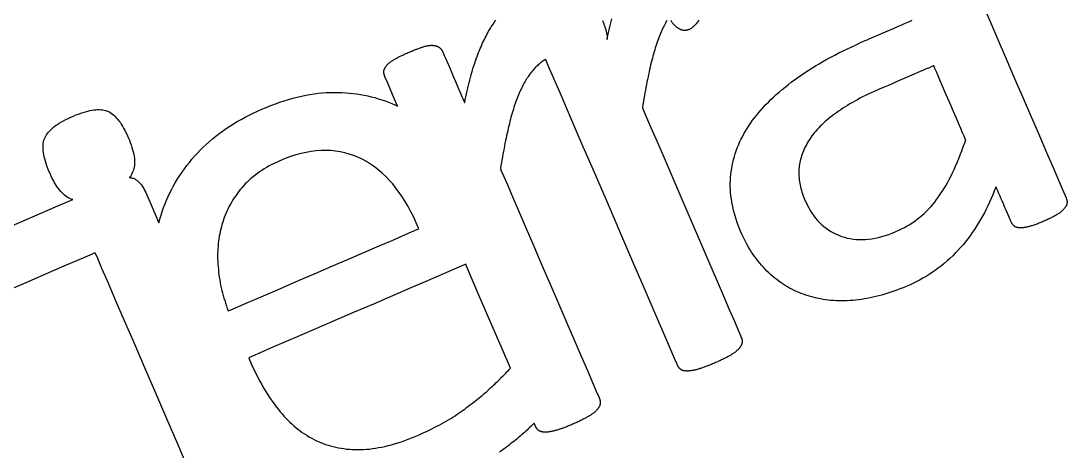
# Model space of a CAD drawing. Header units: millimetres. Extents: x 47 to 159, y 49 to 299.
# Drawn here: x 119.08 to 133.08, y 230.83 to 236.58 of the extents above; entities that cross this region are included whole.
import ezdxf

# ---------------------------------------------------------------- set-up
doc = ezdxf.new("R2010")
doc.units = ezdxf.units.MM

# ---------------------------------------------------------------- blocks, each defined once
blk = doc.blocks.new('angel 01')
for points in [[(9.291, 187.995), (9.386, 187.773), (9.491, 187.53), (9.601, 187.274), (9.715, 187.01), (9.829, 186.746), (9.94, 186.488), (10.046, 186.243), (10.143, 186.017), (10.229, 185.817), (10.301, 185.65), (10.356, 185.523), (10.391, 185.442), (10.403, 185.413), (10.406, 185.406), (10.409, 185.399), (10.411, 185.392), (10.413, 185.386), (10.414, 185.379), (10.415, 185.373), (10.416, 185.366), (10.416, 185.36), (10.416, 185.353), (10.416, 185.347), (10.415, 185.341), (10.414, 185.335), (10.413, 185.329), (10.412, 185.323), (10.41, 185.318), (10.407, 185.312), (10.404, 185.306), (10.401, 185.301), (10.398, 185.295), (10.395, 185.29), (10.391, 185.284), (10.387, 185.279), (10.382, 185.273), (10.378, 185.268), (10.373, 185.263), (10.368, 185.257), (10.363, 185.252), (10.358, 185.246), (10.352, 185.241), (10.346, 185.236), (10.34, 185.23), (10.333, 185.225), (10.327, 185.22), (10.32, 185.214), (10.313, 185.209), (10.305, 185.204), (10.298, 185.199), (10.289, 185.193), (10.281, 185.188), (10.271, 185.182), (10.262, 185.176), (10.252, 185.171), (10.241, 185.165), (10.23, 185.159), (10.219, 185.153), (10.207, 185.147), (10.194, 185.141), (10.181, 185.134), (10.168, 185.128), (10.154, 185.122), (10.14, 185.115), (10.125, 185.108), (10.11, 185.102), (10.094, 185.095), (10.079, 185.089), (10.065, 185.083), (10.051, 185.077), (10.037, 185.072), (10.023, 185.066), (10.01, 185.061), (9.997, 185.056), (9.984, 185.052), (9.971, 185.048), (9.959, 185.043), (9.947, 185.04), (9.936, 185.036), (9.925, 185.033), (9.914, 185.03), (9.903, 185.027), (9.893, 185.024), (9.883, 185.022), (9.873, 185.02), (9.864, 185.018), (9.854, 185.016), (9.845, 185.015), (9.836, 185.014), (9.828, 185.012), (9.82, 185.012), (9.812, 185.011), (9.804, 185.011), (9.796, 185.011), (9.789, 185.011), (9.782, 185.011), (9.775, 185.011), (9.768, 185.012), (9.762, 185.013), (9.755, 185.014), (9.749, 185.016), (9.744, 185.017), (9.738, 185.019), (9.733, 185.021), (9.727, 185.024), (9.722, 185.026), (9.717, 185.029), (9.713, 185.033), (9.708, 185.036), (9.703, 185.04), (9.699, 185.044), (9.695, 185.049), (9.691, 185.054), (9.687, 185.059), (9.683, 185.064), (9.679, 185.07), (9.676, 185.076), (9.672, 185.082), (9.669, 185.089), (9.666, 185.095), (9.664, 185.1), (9.659, 185.112), (9.651, 185.131), (9.64, 185.155), (9.628, 185.185), (9.613, 185.218), (9.597, 185.255), (9.581, 185.293), (9.564, 185.332), (9.547, 185.371), (9.531, 185.409), (9.515, 185.445), (9.501, 185.478), (9.489, 185.507), (9.478, 185.531), (9.471, 185.549), (9.466, 185.56), (9.462, 185.554), (9.443, 185.503), (9.423, 185.453), (9.402, 185.403), (9.38, 185.354), (9.358, 185.306), (9.335, 185.259), (9.31, 185.212), (9.286, 185.166), (9.26, 185.121), (9.233, 185.077), (9.206, 185.033), (9.177, 184.99), (9.148, 184.948), (9.118, 184.906), (9.088, 184.865), (9.056, 184.825), (9.024, 184.786), (8.99, 184.747), (8.956, 184.709), (8.921, 184.673), (8.886, 184.637), (8.849, 184.602), (8.812, 184.569), (8.774, 184.536), (8.736, 184.504), (8.696, 184.474), (8.656, 184.444), (8.615, 184.416), (8.573, 184.388), (8.531, 184.362), (8.487, 184.337), (8.443, 184.312), (8.398, 184.289), (8.353, 184.266), (8.306, 184.245), (8.262, 184.226), (8.221, 184.209), (8.18, 184.193), (8.139, 184.177), (8.099, 184.163), (8.058, 184.149), (8.018, 184.136), (7.978, 184.124), (7.938, 184.112), (7.898, 184.101), (7.859, 184.092), (7.819, 184.083), (7.78, 184.074), (7.741, 184.067), (7.703, 184.06), (7.664, 184.054), (7.626, 184.049), (7.587, 184.045), (7.549, 184.041), (7.512, 184.038), (7.474, 184.036), (7.437, 184.035), (7.4, 184.035), (7.364, 184.035), (7.328, 184.036), (7.292, 184.038), (7.256, 184.041), (7.221, 184.044), (7.186, 184.049), (7.152, 184.054), (7.118, 184.06), (7.084, 184.066), (7.05, 184.074), (7.017, 184.082), (6.984, 184.091), (6.952, 184.1), (6.919, 184.111), (6.888, 184.122), (6.856, 184.134), (6.825, 184.147), (6.794, 184.16), (6.764, 184.175), (6.734, 184.19), (6.704, 184.206), (6.674, 184.223), (6.646, 184.24), (6.617, 184.258), (6.589, 184.277), (6.561, 184.297), (6.533, 184.318), (6.506, 184.339), (6.479, 184.361), (6.453, 184.384), (6.427, 184.407), (6.401, 184.432), (6.376, 184.457), (6.352, 184.483), (6.328, 184.51), (6.304, 184.537), (6.281, 184.566), (6.259, 184.595), (6.237, 184.625), (6.216, 184.655), (6.195, 184.687), (6.175, 184.719), (6.155, 184.752), (6.136, 184.785), (6.117, 184.82), (6.099, 184.855), (6.081, 184.891), (6.064, 184.928), (6.047, 184.967), (6.029, 185.011), (6.012, 185.055), (5.997, 185.098), (5.982, 185.142), (5.969, 185.185), (5.958, 185.228), (5.947, 185.271), (5.938, 185.313), (5.93, 185.356), (5.924, 185.398), (5.918, 185.44), (5.914, 185.482), (5.912, 185.523), (5.91, 185.564), (5.91, 185.605), (5.911, 185.646), (5.914, 185.687), (5.918, 185.727), (5.923, 185.767), (5.929, 185.807), (5.936, 185.847), (5.944, 185.887), (5.954, 185.926), (5.965, 185.965), (5.977, 186.003), (5.99, 186.042), (6.004, 186.08), (6.019, 186.118), (6.035, 186.156), (6.053, 186.194), (6.072, 186.231), (6.092, 186.268), (6.113, 186.305), (6.135, 186.341), (6.158, 186.378), (6.183, 186.414), (6.208, 186.45), (6.235, 186.485), (6.263, 186.52), (6.292, 186.556), (6.322, 186.59), (6.353, 186.625), (6.385, 186.66), (6.419, 186.694), (6.453, 186.728), (6.489, 186.761), (6.525, 186.795), (6.563, 186.828), (6.602, 186.861), (6.642, 186.894), (6.683, 186.926), (6.725, 186.959), (6.769, 186.991), (6.813, 187.022), (6.858, 187.054), (6.905, 187.085), (6.952, 187.116), (7, 187.146), (7.049, 187.177), (7.099, 187.207), (7.15, 187.236), (7.202, 187.266), (7.255, 187.295), (7.309, 187.323), (7.364, 187.352), (7.42, 187.38), (7.477, 187.408), (7.534, 187.435), (7.593, 187.462), (7.652, 187.489), (7.713, 187.516), (7.727, 187.522), (7.742, 187.528), (7.767, 187.539), (7.799, 187.553), (7.839, 187.57), (7.885, 187.59), (7.934, 187.611), (7.986, 187.634), (8.04, 187.657), (8.094, 187.68), (8.147, 187.703), (8.197, 187.724), (8.243, 187.744), (8.284, 187.762), (8.318, 187.776), (8.344, 187.788)], [(5.492, 187.789), (5.482, 187.776), (5.472, 187.764), (5.462, 187.753), (5.453, 187.742), (5.444, 187.732), (5.435, 187.722), (5.426, 187.714), (5.417, 187.705), (5.409, 187.698), (5.4, 187.691), (5.392, 187.685), (5.385, 187.679), (5.377, 187.674), (5.37, 187.67), (5.362, 187.666), (5.357, 187.664), (5.352, 187.662), (5.347, 187.66), (5.343, 187.659), (5.338, 187.657), (5.333, 187.656), (5.329, 187.655), (5.324, 187.654), (5.32, 187.653), (5.315, 187.653), (5.311, 187.652), (5.306, 187.652), (5.301, 187.652), (5.297, 187.652), (5.292, 187.652), (5.288, 187.653), (5.283, 187.653), (5.279, 187.654), (5.274, 187.655), (5.27, 187.656), (5.265, 187.657), (5.261, 187.658), (5.256, 187.66), (5.252, 187.661), (5.247, 187.663), (5.243, 187.665), (5.238, 187.667), (5.234, 187.669), (5.229, 187.672), (5.224, 187.674), (5.22, 187.677), (5.215, 187.68), (5.211, 187.683), (5.206, 187.686), (5.201, 187.689), (5.197, 187.692), (5.192, 187.696), (5.187, 187.7), (5.183, 187.704), (5.178, 187.708), (5.174, 187.712), (5.169, 187.717), (5.165, 187.721), (5.16, 187.726), (5.156, 187.731), (5.151, 187.736), (5.147, 187.742), (5.143, 187.747), (5.138, 187.753), (5.134, 187.759), (5.129, 187.765), (5.125, 187.772), (5.121, 187.778), (5.116, 187.785)], [(5.063, 187.787), (5.052, 187.77), (5.042, 187.751), (5.032, 187.733), (5.023, 187.713), (5.013, 187.694), (5.003, 187.674), (4.994, 187.653), (4.984, 187.632), (4.975, 187.61), (4.966, 187.588), (4.957, 187.565), (4.948, 187.542), (4.939, 187.518), (4.931, 187.494), (4.922, 187.469), (4.914, 187.444), (4.906, 187.418), (4.898, 187.392), (4.89, 187.365), (4.882, 187.337), (4.874, 187.309), (4.867, 187.281), (4.859, 187.252), (4.852, 187.222), (4.844, 187.192), (4.837, 187.161), (4.83, 187.13), (4.823, 187.097), (4.816, 187.065), (4.809, 187.031), (4.802, 186.997), (4.795, 186.963), (4.788, 186.927), (4.781, 186.891), (4.774, 186.855), (4.767, 186.817), (4.76, 186.78), (4.754, 186.741), (4.747, 186.702), (4.74, 186.662), (4.734, 186.622), (4.744, 186.594), (4.777, 186.517), (4.83, 186.395), (4.9, 186.234), (4.983, 186.04), (5.077, 185.821), (5.18, 185.583), (5.288, 185.332), (5.399, 185.074), (5.51, 184.817), (5.618, 184.566), (5.72, 184.329), (5.814, 184.112), (5.896, 183.92), (5.965, 183.762), (6.016, 183.642), (6.048, 183.569), (6.057, 183.546), (6.059, 183.542), (6.061, 183.537), (6.063, 183.532), (6.064, 183.528), (6.065, 183.523), (6.066, 183.519), (6.067, 183.514), (6.068, 183.51), (6.069, 183.505), (6.069, 183.501), (6.069, 183.496), (6.069, 183.492), (6.069, 183.488), (6.069, 183.483), (6.069, 183.479), (6.068, 183.475), (6.067, 183.471), (6.066, 183.466), (6.065, 183.462), (6.064, 183.458), (6.063, 183.454), (6.061, 183.449), (6.059, 183.445), (6.057, 183.441), (6.055, 183.436), (6.053, 183.432), (6.05, 183.428), (6.047, 183.423), (6.044, 183.419), (6.041, 183.414), (6.038, 183.41), (6.034, 183.405), (6.031, 183.401), (6.027, 183.396), (6.023, 183.392), (6.019, 183.387), (6.014, 183.383), (6.009, 183.378), (6.004, 183.373), (5.999, 183.369), (5.994, 183.364), (5.988, 183.359), (5.982, 183.354), (5.976, 183.349), (5.969, 183.345), (5.962, 183.34), (5.955, 183.335), (5.948, 183.33), (5.94, 183.325), (5.933, 183.32), (5.924, 183.315), (5.916, 183.309), (5.908, 183.304), (5.899, 183.299), (5.89, 183.294), (5.88, 183.289), (5.87, 183.283), (5.86, 183.278), (5.85, 183.272), (5.839, 183.267), (5.828, 183.261), (5.816, 183.255), (5.805, 183.25), (5.793, 183.244), (5.78, 183.238), (5.767, 183.232), (5.754, 183.226), (5.741, 183.22), (5.727, 183.214), (5.713, 183.208), (5.699, 183.202), (5.685, 183.196), (5.671, 183.19), (5.658, 183.184), (5.645, 183.179), (5.632, 183.173), (5.619, 183.168), (5.607, 183.164), (5.594, 183.159), (5.582, 183.154), (5.57, 183.15), (5.559, 183.146), (5.547, 183.142), (5.536, 183.138), (5.525, 183.134), (5.515, 183.131), (5.504, 183.127), (5.494, 183.124), (5.484, 183.121), (5.475, 183.119), (5.465, 183.116), (5.456, 183.113), (5.446, 183.111), (5.437, 183.109), (5.429, 183.107), (5.42, 183.105), (5.412, 183.103), (5.403, 183.102), (5.395, 183.101), (5.387, 183.099), (5.38, 183.098), (5.372, 183.097), (5.365, 183.097), (5.358, 183.096), (5.351, 183.096), (5.344, 183.095), (5.337, 183.095), (5.331, 183.095), (5.325, 183.095), (5.318, 183.096), (5.313, 183.096), (5.307, 183.097), (5.301, 183.097), (5.296, 183.098), (5.291, 183.099), (5.286, 183.1), (5.281, 183.101), (5.276, 183.103), (5.272, 183.104), (5.267, 183.106), (5.263, 183.108), (5.259, 183.109), (5.255, 183.111), (5.252, 183.114), (5.248, 183.116), (5.245, 183.118), (5.242, 183.121), (5.238, 183.124), (5.235, 183.126), (5.232, 183.129), (5.229, 183.132), (5.226, 183.136), (5.224, 183.139), (5.221, 183.142), (5.218, 183.146), (5.216, 183.15), (5.213, 183.154), (5.211, 183.158), (5.208, 183.162), (5.206, 183.166), (5.204, 183.171), (5.202, 183.175), (5.197, 183.185), (5.165, 183.262), (5.1, 183.412), (5.007, 183.627), (4.891, 183.896), (4.756, 184.209), (4.606, 184.557), (4.446, 184.93), (4.279, 185.317), (4.11, 185.71), (3.943, 186.097), (3.782, 186.47), (3.632, 186.818), (3.497, 187.131), (3.439, 187.266), (3.429, 187.26), (3.416, 187.251), (3.403, 187.242), (3.39, 187.233), (3.377, 187.223), (3.365, 187.213), (3.352, 187.203), (3.34, 187.192), (3.328, 187.181), (3.316, 187.17), (3.305, 187.159), (3.293, 187.147), (3.282, 187.135), (3.27, 187.122), (3.259, 187.109), (3.248, 187.095), (3.237, 187.081), (3.226, 187.066), (3.216, 187.051), (3.205, 187.036), (3.194, 187.02), (3.184, 187.003), (3.174, 186.986), (3.163, 186.969), (3.153, 186.951), (3.143, 186.933), (3.133, 186.914), (3.123, 186.895), (3.114, 186.876), (3.104, 186.855), (3.094, 186.835), (3.085, 186.814), (3.076, 186.792), (3.067, 186.77), (3.058, 186.747), (3.049, 186.724), (3.04, 186.7), (3.032, 186.676), (3.023, 186.651), (3.015, 186.626), (3.007, 186.6), (2.998, 186.573), (2.99, 186.546), (2.983, 186.519), (2.975, 186.491), (2.967, 186.463), (2.96, 186.434), (2.953, 186.404), (2.945, 186.374), (2.938, 186.343), (2.931, 186.311), (2.924, 186.279), (2.917, 186.246), (2.91, 186.213), (2.902, 186.179), (2.895, 186.144), (2.889, 186.109), (2.882, 186.073), (2.875, 186.036), (2.868, 185.999), (2.861, 185.961), (2.854, 185.923), (2.848, 185.884), (2.841, 185.844), (2.834, 185.803), (2.845, 185.776), (2.878, 185.699), (2.931, 185.577), (3, 185.416), (3.084, 185.222), (3.178, 185.003), (3.281, 184.765), (3.389, 184.513), (3.5, 184.256), (3.611, 183.999), (3.719, 183.748), (3.821, 183.511), (3.915, 183.293), (3.997, 183.102), (4.065, 182.944), (4.117, 182.824), (4.149, 182.75), (4.158, 182.728), (4.16, 182.723), (4.162, 182.719), (4.164, 182.714), (4.165, 182.71), (4.166, 182.705), (4.167, 182.7), (4.168, 182.696), (4.169, 182.692), (4.17, 182.687), (4.17, 182.683), (4.17, 182.678), (4.17, 182.674), (4.17, 182.67), (4.17, 182.665), (4.17, 182.661), (4.169, 182.657), (4.168, 182.652), (4.167, 182.648), (4.166, 182.644), (4.165, 182.64), (4.163, 182.635), (4.162, 182.631), (4.16, 182.627), (4.158, 182.623), (4.156, 182.618), (4.153, 182.614), (4.151, 182.61), (4.148, 182.605), (4.145, 182.601), (4.142, 182.596), (4.139, 182.592), (4.135, 182.587), (4.132, 182.583), (4.128, 182.578), (4.124, 182.574), (4.119, 182.569), (4.115, 182.564), (4.11, 182.56), (4.105, 182.555), (4.1, 182.55), (4.094, 182.546), (4.089, 182.541), (4.083, 182.536), (4.076, 182.531), (4.07, 182.526), (4.063, 182.521), (4.056, 182.516), (4.049, 182.511), (4.041, 182.506), (4.033, 182.501), (4.025, 182.496), (4.017, 182.491), (4.008, 182.486), (4, 182.481), (3.99, 182.476), (3.981, 182.47), (3.971, 182.465), (3.961, 182.46), (3.951, 182.454), (3.94, 182.449), (3.929, 182.443), (3.917, 182.437), (3.905, 182.432), (3.893, 182.426), (3.881, 182.42), (3.868, 182.414), (3.855, 182.408), (3.842, 182.402), (3.828, 182.396), (3.814, 182.39), (3.8, 182.383), (3.786, 182.377), (3.772, 182.372), (3.759, 182.366), (3.746, 182.361), (3.733, 182.355), (3.72, 182.35), (3.707, 182.345), (3.695, 182.341), (3.683, 182.336), (3.671, 182.332), (3.66, 182.327), (3.648, 182.323), (3.637, 182.32), (3.626, 182.316), (3.616, 182.312), (3.605, 182.309), (3.595, 182.306), (3.585, 182.303), (3.575, 182.3), (3.566, 182.298), (3.557, 182.295), (3.547, 182.293), (3.538, 182.291), (3.529, 182.289), (3.521, 182.287), (3.512, 182.285), (3.504, 182.284), (3.496, 182.282), (3.488, 182.281), (3.48, 182.28), (3.473, 182.279), (3.466, 182.278), (3.458, 182.278), (3.451, 182.277), (3.445, 182.277), (3.438, 182.277), (3.432, 182.277), (3.425, 182.277), (3.419, 182.277), (3.413, 182.278), (3.408, 182.278), (3.402, 182.279), (3.397, 182.28), (3.391, 182.281), (3.386, 182.282), (3.382, 182.283), (3.377, 182.285), (3.372, 182.286), (3.368, 182.288), (3.364, 182.289), (3.36, 182.291), (3.356, 182.293), (3.353, 182.295), (3.349, 182.298), (3.346, 182.3), (3.343, 182.303), (3.339, 182.305), (3.336, 182.308), (3.333, 182.311), (3.33, 182.314), (3.327, 182.317), (3.324, 182.321), (3.322, 182.324), (3.319, 182.328), (3.317, 182.332), (3.314, 182.336), (3.312, 182.34), (3.309, 182.344), (3.307, 182.348), (3.305, 182.352), (3.303, 182.357), (3.298, 182.367), (3.285, 182.398), (3.285, 182.398), (3.27, 182.383), (3.255, 182.368), (3.24, 182.353), (3.224, 182.338), (3.207, 182.322), (3.19, 182.306), (3.173, 182.29), (3.155, 182.274), (3.136, 182.258), (3.117, 182.241), (3.097, 182.224), (3.077, 182.207), (3.056, 182.19), (3.035, 182.172), (3.013, 182.154), (2.991, 182.137), (2.968, 182.119), (2.945, 182.101), (2.921, 182.082), (2.896, 182.064), (2.872, 182.046), (2.847, 182.027), (2.821, 182.009)], [(-1.344, 181.79), (-1.484, 182.116), (-1.63, 182.455), (-1.778, 182.799), (-1.924, 183.138), (-2.065, 183.464), (-2.196, 183.769), (-2.315, 184.044), (-2.416, 184.28), (-2.498, 184.469), (-2.555, 184.602), (-2.585, 184.67), (-2.595, 184.675), (-2.64, 184.656), (-2.722, 184.62), (-2.837, 184.571), (-2.978, 184.51), (-3.143, 184.439), (-3.324, 184.361), (-3.517, 184.277), (-3.718, 184.191)], [(-3.822, 184.99), (-3.57, 185.098), (-3.325, 185.204), (-3.091, 185.304), (-2.889, 185.391), (-2.89, 185.391), (-2.909, 185.397), (-2.928, 185.404), (-2.946, 185.413), (-2.964, 185.423), (-2.981, 185.435), (-2.999, 185.448), (-3.016, 185.464), (-3.033, 185.48), (-3.05, 185.499), (-3.067, 185.519), (-3.084, 185.54), (-3.1, 185.564), (-3.116, 185.588), (-3.132, 185.615), (-3.148, 185.643), (-3.163, 185.673), (-3.178, 185.704), (-3.193, 185.737), (-3.208, 185.771), (-3.222, 185.806), (-3.235, 185.839), (-3.246, 185.871), (-3.256, 185.902), (-3.264, 185.933), (-3.271, 185.962), (-3.277, 185.99), (-3.281, 186.018), (-3.284, 186.044), (-3.286, 186.07), (-3.286, 186.094), (-3.285, 186.117), (-3.283, 186.14), (-3.279, 186.161), (-3.274, 186.182), (-3.268, 186.202), (-3.26, 186.22), (-3.251, 186.239), (-3.24, 186.257), (-3.228, 186.275), (-3.213, 186.292), (-3.198, 186.31), (-3.18, 186.327), (-3.161, 186.345), (-3.141, 186.362), (-3.118, 186.379), (-3.094, 186.395), (-3.069, 186.412), (-3.041, 186.428), (-3.013, 186.444), (-2.982, 186.46), (-2.95, 186.476), (-2.916, 186.492), (-2.881, 186.507), (-2.847, 186.521), (-2.813, 186.534), (-2.781, 186.546), (-2.749, 186.556), (-2.719, 186.565), (-2.689, 186.573), (-2.661, 186.58), (-2.633, 186.585), (-2.607, 186.589), (-2.581, 186.591), (-2.556, 186.593), (-2.533, 186.593), (-2.51, 186.592), (-2.488, 186.589), (-2.468, 186.585), (-2.448, 186.58), (-2.429, 186.574), (-2.411, 186.566), (-2.393, 186.557), (-2.375, 186.546), (-2.357, 186.533), (-2.34, 186.519), (-2.323, 186.503), (-2.306, 186.485), (-2.289, 186.466), (-2.272, 186.445), (-2.256, 186.423), (-2.24, 186.399), (-2.224, 186.373), (-2.208, 186.346), (-2.192, 186.317), (-2.177, 186.286), (-2.161, 186.254), (-2.147, 186.221), (-2.132, 186.186), (-2.119, 186.152), (-2.107, 186.12), (-2.097, 186.088), (-2.088, 186.057), (-2.08, 186.027), (-2.073, 185.998), (-2.068, 185.971), (-2.065, 185.944), (-2.062, 185.918), (-2.061, 185.893), (-2.061, 185.869), (-2.063, 185.846), (-2.066, 185.824), (-2.07, 185.803), (-2.076, 185.783), (-2.083, 185.764), (-2.092, 185.745), (-2.102, 185.727), (-2.113, 185.709), (-2.127, 185.691), (-2.133, 185.684), (-2.124, 185.683), (-2.112, 185.682), (-2.1, 185.68), (-2.089, 185.677), (-2.078, 185.674), (-2.068, 185.67), (-2.058, 185.665), (-2.049, 185.659), (-2.039, 185.653), (-2.03, 185.647), (-2.021, 185.64), (-2.012, 185.632), (-2.003, 185.624), (-1.994, 185.615), (-1.986, 185.606), (-1.978, 185.596), (-1.97, 185.585), (-1.962, 185.574), (-1.954, 185.563), (-1.947, 185.551), (-1.94, 185.538), (-1.933, 185.525), (-1.926, 185.511), (-1.919, 185.496), (-1.913, 185.482), (-1.886, 185.421), (-1.828, 185.286), (-1.743, 185.088), (-1.738, 185.076), (-1.724, 185.127), (-1.708, 185.179), (-1.691, 185.231), (-1.673, 185.282), (-1.654, 185.332), (-1.634, 185.382), (-1.612, 185.431), (-1.589, 185.48), (-1.565, 185.528), (-1.54, 185.575), (-1.513, 185.621), (-1.486, 185.667), (-1.457, 185.712), (-1.427, 185.757), (-1.395, 185.801), (-1.363, 185.844), (-1.329, 185.887), (-1.295, 185.928), (-1.259, 185.97), (-1.221, 186.01), (-1.183, 186.05), (-1.144, 186.089), (-1.103, 186.128), (-1.061, 186.165), (-1.019, 186.201), (-0.975, 186.237), (-0.93, 186.272), (-0.884, 186.306), (-0.836, 186.339), (-0.788, 186.371), (-0.739, 186.402), (-0.688, 186.433), (-0.636, 186.462), (-0.584, 186.491), (-0.53, 186.519), (-0.475, 186.546), (-0.419, 186.572), (-0.361, 186.597), (-0.3, 186.623), (-0.239, 186.647), (-0.178, 186.67), (-0.119, 186.691), (-0.059, 186.711), (-0.001, 186.729), (0.058, 186.745), (0.115, 186.76), (0.172, 186.773), (0.229, 186.785), (0.285, 186.795), (0.34, 186.804), (0.395, 186.811), (0.45, 186.817), (0.503, 186.821), (0.557, 186.823), (0.609, 186.824), (0.661, 186.823), (0.713, 186.821), (0.764, 186.818), (0.815, 186.814), (0.865, 186.809), (0.914, 186.802), (0.963, 186.795), (1.011, 186.786), (1.059, 186.776), (1.106, 186.765), (1.153, 186.753), (1.199, 186.739), (1.245, 186.725), (1.29, 186.709), (1.335, 186.692), (1.379, 186.674), (1.423, 186.655), (1.458, 186.639), (1.39, 186.797), (1.325, 186.947), (1.292, 187.024), (1.288, 187.034), (1.286, 187.039), (1.284, 187.043), (1.283, 187.048), (1.281, 187.052), (1.28, 187.057), (1.279, 187.061), (1.278, 187.065), (1.277, 187.07), (1.276, 187.074), (1.275, 187.078), (1.275, 187.083), (1.274, 187.087), (1.274, 187.091), (1.274, 187.095), (1.274, 187.099), (1.274, 187.103), (1.274, 187.107), (1.275, 187.111), (1.275, 187.115), (1.276, 187.119), (1.277, 187.123), (1.278, 187.127), (1.28, 187.132), (1.282, 187.136), (1.283, 187.14), (1.286, 187.145), (1.288, 187.149), (1.29, 187.153), (1.293, 187.158), (1.296, 187.163), (1.299, 187.167), (1.302, 187.172), (1.306, 187.177), (1.31, 187.182), (1.314, 187.186), (1.318, 187.191), (1.322, 187.196), (1.327, 187.201), (1.332, 187.206), (1.337, 187.21), (1.342, 187.215), (1.348, 187.22), (1.353, 187.224), (1.359, 187.229), (1.365, 187.234), (1.371, 187.238), (1.378, 187.243), (1.384, 187.247), (1.391, 187.252), (1.398, 187.256), (1.406, 187.261), (1.413, 187.265), (1.421, 187.27), (1.429, 187.274), (1.437, 187.279), (1.446, 187.283), (1.454, 187.288), (1.464, 187.293), (1.473, 187.297), (1.483, 187.302), (1.493, 187.307), (1.504, 187.312), (1.514, 187.317), (1.526, 187.323), (1.537, 187.328), (1.549, 187.333), (1.561, 187.339), (1.573, 187.344), (1.586, 187.35), (1.599, 187.356), (1.612, 187.361), (1.625, 187.367), (1.637, 187.372), (1.649, 187.377), (1.661, 187.382), (1.673, 187.387), (1.684, 187.391), (1.696, 187.396), (1.707, 187.4), (1.718, 187.404), (1.728, 187.408), (1.739, 187.412), (1.749, 187.416), (1.759, 187.419), (1.768, 187.423), (1.778, 187.426), (1.787, 187.429), (1.796, 187.432), (1.805, 187.435), (1.814, 187.438), (1.822, 187.44), (1.831, 187.442), (1.839, 187.444), (1.847, 187.446), (1.855, 187.448), (1.862, 187.449), (1.87, 187.45), (1.877, 187.451), (1.884, 187.452), (1.891, 187.453), (1.898, 187.453), (1.905, 187.454), (1.911, 187.454), (1.917, 187.454), (1.923, 187.454), (1.929, 187.453), (1.935, 187.453), (1.941, 187.452), (1.946, 187.451), (1.952, 187.45), (1.957, 187.449), (1.962, 187.448), (1.967, 187.447), (1.972, 187.446), (1.977, 187.444), (1.981, 187.443), (1.986, 187.441), (1.99, 187.439), (1.994, 187.438), (1.998, 187.436), (2.002, 187.434), (2.006, 187.432), (2.01, 187.43), (2.013, 187.428), (2.016, 187.425), (2.02, 187.423), (2.023, 187.42), (2.026, 187.417), (2.029, 187.414), (2.032, 187.411), (2.035, 187.408), (2.038, 187.405), (2.041, 187.401), (2.043, 187.398), (2.046, 187.394), (2.049, 187.391), (2.051, 187.387), (2.053, 187.383), (2.056, 187.378), (2.058, 187.374), (2.06, 187.37), (2.062, 187.365), (2.064, 187.36), (2.071, 187.343), (2.083, 187.317), (2.098, 187.282), (2.116, 187.24), (2.137, 187.191), (2.16, 187.139), (2.183, 187.083), (2.208, 187.027), (2.233, 186.97), (2.256, 186.914), (2.279, 186.861), (2.3, 186.813), (2.319, 186.77), (2.334, 186.734), (2.346, 186.707), (2.353, 186.69), (2.356, 186.686), (2.364, 186.727), (2.372, 186.766), (2.38, 186.805), (2.389, 186.843), (2.397, 186.881), (2.406, 186.918), (2.415, 186.954), (2.424, 186.989), (2.433, 187.023), (2.442, 187.057), (2.452, 187.09), (2.461, 187.123), (2.471, 187.155), (2.481, 187.186), (2.491, 187.216), (2.501, 187.246), (2.511, 187.274), (2.521, 187.303), (2.532, 187.33), (2.542, 187.357), (2.553, 187.384), (2.564, 187.41), (2.575, 187.435), (2.585, 187.46), (2.596, 187.485), (2.608, 187.508), (2.619, 187.532), (2.63, 187.555), (2.641, 187.577), (2.653, 187.599), (2.664, 187.62), (2.676, 187.641), (2.688, 187.661), (2.699, 187.681), (2.711, 187.7), (2.723, 187.719), (2.735, 187.737), (2.748, 187.755), (2.76, 187.772), (2.773, 187.79)], [(4.2, 187.784), (4.204, 187.773), (4.208, 187.763), (4.212, 187.753), (4.216, 187.743), (4.219, 187.733), (4.223, 187.724), (4.226, 187.715), (4.229, 187.706), (4.232, 187.697), (4.235, 187.688), (4.238, 187.68), (4.241, 187.671), (4.243, 187.663), (4.245, 187.655), (4.248, 187.647), (4.25, 187.64), (4.251, 187.632), (4.253, 187.625), (4.255, 187.618), (4.256, 187.611), (4.257, 187.605), (4.258, 187.598), (4.259, 187.592), (4.26, 187.586), (4.26, 187.58), (4.261, 187.574), (4.261, 187.569), (4.261, 187.563), (4.261, 187.558), (4.261, 187.552), (4.261, 187.547), (4.261, 187.542), (4.261, 187.537), (4.26, 187.532), (4.26, 187.53), (4.263, 187.545), (4.271, 187.585), (4.279, 187.623), (4.288, 187.662), (4.296, 187.699), (4.305, 187.736), (4.314, 187.772), (4.323, 187.807)]]:
    blk.add_lwpolyline(points)
for points in [[(8.633, 187.18), (8.626, 187.177), (8.606, 187.168), (8.574, 187.154), (8.533, 187.137), (8.485, 187.116), (8.43, 187.092), (8.37, 187.067), (8.308, 187.04), (8.245, 187.012), (8.182, 186.985), (8.121, 186.959), (8.065, 186.935), (8.014, 186.913), (7.971, 186.894), (7.936, 186.88), (7.913, 186.869), (7.902, 186.865), (7.873, 186.852), (7.833, 186.834), (7.794, 186.816), (7.755, 186.798), (7.718, 186.78), (7.681, 186.762), (7.645, 186.744), (7.61, 186.725), (7.576, 186.706), (7.543, 186.688), (7.51, 186.669), (7.478, 186.65), (7.447, 186.63), (7.417, 186.611), (7.387, 186.592), (7.358, 186.572), (7.33, 186.552), (7.303, 186.533), (7.277, 186.513), (7.251, 186.493), (7.227, 186.472), (7.202, 186.452), (7.179, 186.432), (7.157, 186.411), (7.135, 186.39), (7.114, 186.37), (7.093, 186.349), (7.074, 186.328), (7.055, 186.306), (7.037, 186.285), (7.02, 186.264), (7.003, 186.242), (6.987, 186.22), (6.972, 186.198), (6.958, 186.176), (6.944, 186.154), (6.932, 186.132), (6.919, 186.11), (6.908, 186.088), (6.898, 186.066), (6.888, 186.043), (6.879, 186.021), (6.87, 185.998), (6.863, 185.976), (6.856, 185.953), (6.85, 185.931), (6.844, 185.908), (6.84, 185.886), (6.836, 185.863), (6.833, 185.84), (6.83, 185.817), (6.828, 185.794), (6.827, 185.771), (6.827, 185.748), (6.828, 185.725), (6.829, 185.702), (6.83, 185.679), (6.833, 185.655), (6.836, 185.632), (6.84, 185.608), (6.844, 185.584), (6.85, 185.561), (6.855, 185.537), (6.862, 185.513), (6.869, 185.489), (6.877, 185.464), (6.886, 185.44), (6.895, 185.416), (6.905, 185.391), (6.919, 185.358), (6.938, 185.318), (6.959, 185.279), (6.98, 185.242), (7.003, 185.206), (7.026, 185.173), (7.051, 185.141), (7.077, 185.11), (7.104, 185.081), (7.132, 185.054), (7.162, 185.029), (7.192, 185.005), (7.224, 184.983), (7.256, 184.962), (7.29, 184.943), (7.325, 184.926), (7.361, 184.911), (7.398, 184.897), (7.436, 184.885), (7.474, 184.875), (7.513, 184.867), (7.553, 184.861), (7.593, 184.856), (7.634, 184.854), (7.676, 184.854), (7.718, 184.856), (7.761, 184.86), (7.804, 184.865), (7.848, 184.873), (7.892, 184.883), (7.938, 184.894), (7.983, 184.908), (8.03, 184.923), (8.077, 184.941), (8.125, 184.96), (8.164, 184.978), (8.202, 184.996), (8.239, 185.016), (8.275, 185.036), (8.311, 185.057), (8.345, 185.079), (8.379, 185.102), (8.412, 185.127), (8.444, 185.152), (8.475, 185.178), (8.506, 185.205), (8.535, 185.234), (8.564, 185.263), (8.592, 185.293), (8.619, 185.324), (8.646, 185.356), (8.671, 185.39), (8.696, 185.424), (8.72, 185.46), (8.744, 185.496), (8.768, 185.535), (8.792, 185.574), (8.815, 185.615), (8.837, 185.657), (8.86, 185.7), (8.882, 185.745), (8.904, 185.791), (8.925, 185.838), (8.946, 185.887), (8.967, 185.937), (8.987, 185.988), (9.007, 186.04), (9.027, 186.094), (9.047, 186.149), (9.06, 186.189), (9.053, 186.204), (9.039, 186.236), (9.019, 186.283), (8.994, 186.341), (8.964, 186.41), (8.931, 186.487), (8.896, 186.569), (8.859, 186.654), (8.822, 186.74), (8.786, 186.824), (8.751, 186.905), (8.719, 186.979), (8.691, 187.045), (8.667, 187.1), (8.649, 187.143), (8.637, 187.17)], [(1.741, 184.998), (1.708, 185.077), (1.673, 185.153), (1.637, 185.225), (1.6, 185.295), (1.561, 185.362), (1.521, 185.425), (1.479, 185.486), (1.436, 185.544), (1.392, 185.598), (1.346, 185.65), (1.299, 185.699), (1.25, 185.744), (1.2, 185.787), (1.148, 185.827), (1.095, 185.863), (1.04, 185.897), (0.984, 185.928), (0.927, 185.955), (0.869, 185.979), (0.81, 185.999), (0.75, 186.016), (0.689, 186.029), (0.627, 186.039), (0.564, 186.045), (0.5, 186.047), (0.435, 186.046), (0.37, 186.041), (0.303, 186.033), (0.235, 186.021), (0.166, 186.005), (0.097, 185.986), (0.026, 185.964), (-0.046, 185.938), (-0.119, 185.908), (-0.156, 185.892), (-0.192, 185.874), (-0.227, 185.857), (-0.261, 185.839), (-0.295, 185.82), (-0.327, 185.8), (-0.359, 185.78), (-0.39, 185.76), (-0.419, 185.739), (-0.448, 185.717), (-0.476, 185.694), (-0.504, 185.672), (-0.53, 185.648), (-0.555, 185.624), (-0.58, 185.599), (-0.603, 185.574), (-0.626, 185.548), (-0.648, 185.522), (-0.669, 185.495), (-0.689, 185.468), (-0.708, 185.441), (-0.727, 185.413), (-0.745, 185.385), (-0.762, 185.357), (-0.779, 185.328), (-0.794, 185.299), (-0.809, 185.27), (-0.823, 185.241), (-0.837, 185.211), (-0.849, 185.181), (-0.861, 185.151), (-0.872, 185.12), (-0.882, 185.089), (-0.892, 185.058), (-0.9, 185.026), (-0.908, 184.995), (-0.916, 184.963), (-0.922, 184.93), (-0.928, 184.898), (-0.933, 184.865), (-0.938, 184.832), (-0.942, 184.799), (-0.945, 184.766), (-0.947, 184.732), (-0.949, 184.698), (-0.95, 184.664), (-0.95, 184.63), (-0.95, 184.596), (-0.949, 184.561), (-0.947, 184.526), (-0.945, 184.491), (-0.941, 184.455), (-0.938, 184.42), (-0.933, 184.385), (-0.928, 184.35), (-0.923, 184.315), (-0.916, 184.28), (-0.91, 184.245), (-0.902, 184.21), (-0.894, 184.175), (-0.885, 184.141), (-0.876, 184.106), (-0.866, 184.072), (-0.856, 184.037), (-0.845, 184.003), (-0.833, 183.969), (-0.821, 183.934), (-0.808, 183.9), (-0.782, 183.911), (-0.71, 183.942), (-0.598, 183.991), (-0.451, 184.054), (-0.276, 184.129), (-0.079, 184.214), (0.133, 184.305), (0.354, 184.401), (0.579, 184.498), (0.801, 184.593), (1.013, 184.684), (1.209, 184.769), (1.384, 184.844), (1.531, 184.908), (1.644, 184.956), (1.716, 184.987)], [(2.369, 184.524), (2.248, 184.472), (2.071, 184.396), (1.865, 184.307), (1.636, 184.208), (1.39, 184.102), (1.134, 183.992), (0.875, 183.881), (0.62, 183.77), (0.374, 183.664), (0.144, 183.565), (-0.063, 183.476), (-0.241, 183.4), (-0.382, 183.339), (-0.482, 183.296), (-0.532, 183.274), (-0.526, 183.247), (-0.507, 183.204), (-0.487, 183.161), (-0.468, 183.12), (-0.448, 183.079), (-0.428, 183.039), (-0.407, 182.999), (-0.386, 182.961), (-0.365, 182.923), (-0.344, 182.885), (-0.322, 182.849), (-0.3, 182.813), (-0.278, 182.777), (-0.255, 182.743), (-0.232, 182.709), (-0.209, 182.676), (-0.186, 182.644), (-0.162, 182.612), (-0.138, 182.581), (-0.114, 182.551), (-0.089, 182.522), (-0.064, 182.493), (-0.038, 182.465), (-0.012, 182.439), (0.014, 182.413), (0.041, 182.388), (0.069, 182.363), (0.096, 182.34), (0.124, 182.318), (0.153, 182.296), (0.182, 182.275), (0.212, 182.255), (0.241, 182.236), (0.272, 182.217), (0.302, 182.2), (0.333, 182.183), (0.365, 182.167), (0.397, 182.153), (0.429, 182.139), (0.462, 182.126), (0.495, 182.114), (0.529, 182.103), (0.562, 182.093), (0.597, 182.084), (0.632, 182.075), (0.667, 182.068), (0.702, 182.062), (0.738, 182.057), (0.775, 182.052), (0.812, 182.049), (0.849, 182.046), (0.886, 182.045), (0.924, 182.044), (0.963, 182.045), (1.002, 182.046), (1.041, 182.049), (1.081, 182.052), (1.122, 182.057), (1.163, 182.063), (1.204, 182.07), (1.246, 182.078), (1.288, 182.087), (1.331, 182.098), (1.375, 182.109), (1.418, 182.122), (1.463, 182.135), (1.508, 182.15), (1.553, 182.166), (1.599, 182.183), (1.645, 182.201), (1.692, 182.22), (1.736, 182.239), (1.773, 182.255), (1.809, 182.272), (1.845, 182.288), (1.88, 182.305), (1.915, 182.322), (1.949, 182.339), (1.982, 182.356), (2.015, 182.373), (2.047, 182.391), (2.078, 182.408), (2.109, 182.426), (2.139, 182.444), (2.169, 182.462), (2.198, 182.48), (2.227, 182.498), (2.254, 182.517), (2.282, 182.535), (2.308, 182.554), (2.334, 182.573), (2.36, 182.591), (2.385, 182.61), (2.41, 182.628), (2.434, 182.646), (2.458, 182.664), (2.481, 182.682), (2.504, 182.7), (2.526, 182.718), (2.548, 182.736), (2.57, 182.753), (2.591, 182.77), (2.611, 182.788), (2.631, 182.805), (2.65, 182.822), (2.669, 182.839), (2.688, 182.856), (2.706, 182.873), (2.723, 182.889), (2.741, 182.905), (2.757, 182.921), (2.774, 182.937), (2.79, 182.952), (2.806, 182.967), (2.821, 182.982), (2.836, 182.997), (2.85, 183.011), (2.864, 183.025), (2.878, 183.039), (2.891, 183.053), (2.904, 183.066), (2.917, 183.079), (2.929, 183.092), (2.941, 183.104), (2.952, 183.116), (2.963, 183.128), (2.968, 183.134), (2.857, 183.391), (2.707, 183.739), (2.547, 184.112), (2.38, 184.499)]]:
    blk.add_lwpolyline(points, close=True)

msp = doc.modelspace()

# ---------------------------------------------------------------- block references
msp.add_blockref('angel 01', (122.661, 48.801))

doc.saveas('drawing.dxf')
